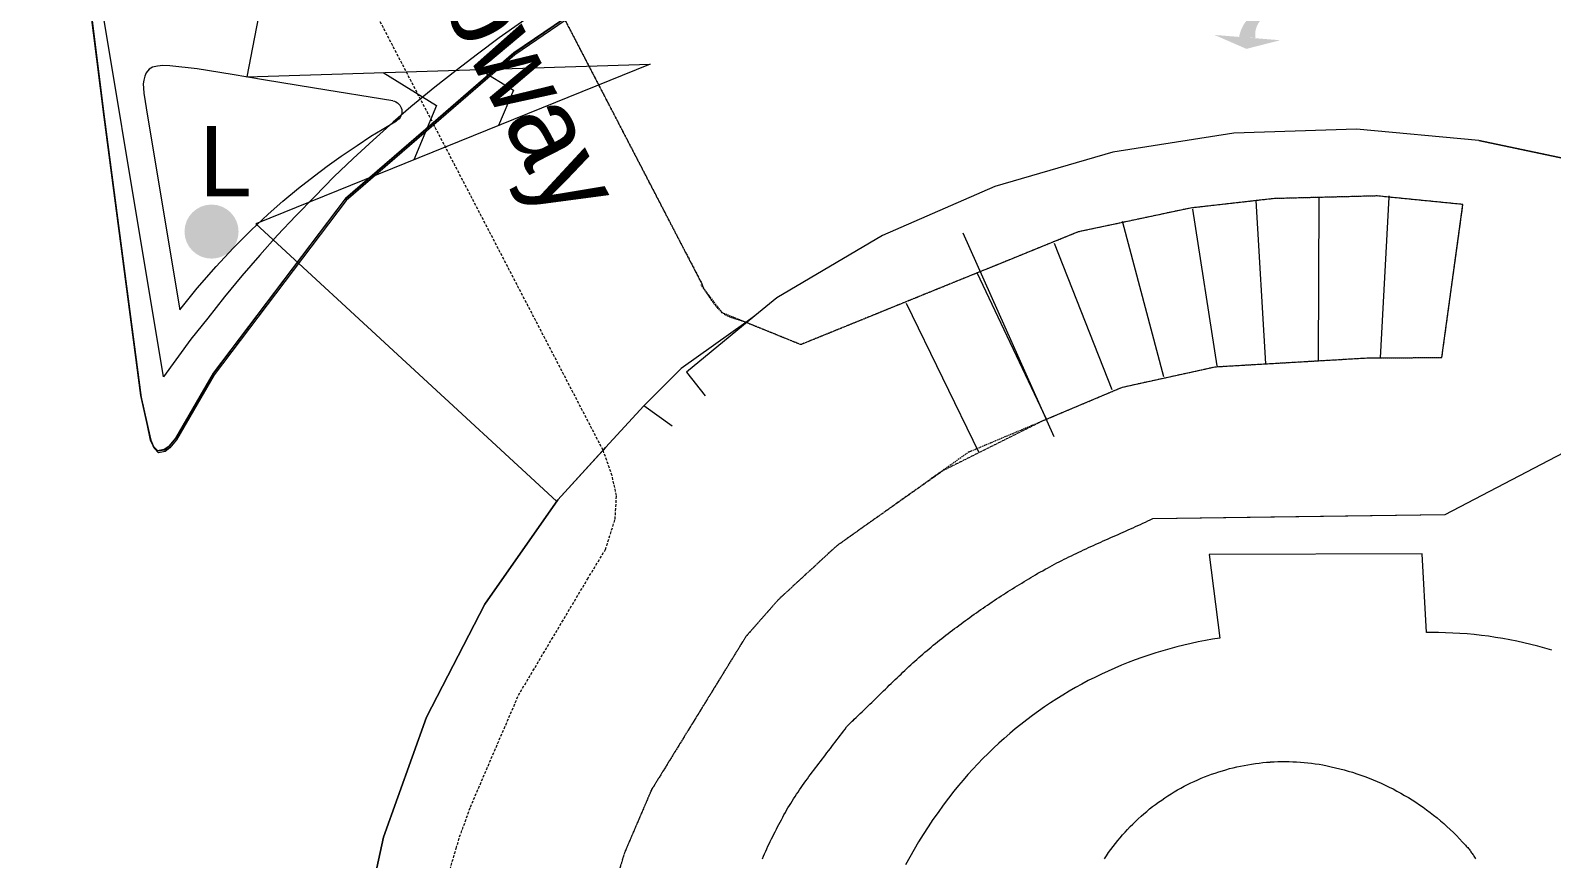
# Model space of a CAD drawing. Header units: millimetres. Extents: x 833924389 to 835767163, y 817400000 to 818811854.
# Drawn here: x 835263272 to 835291396, y 818519513 to 818534828 of the extents above; entities that cross this region are included whole.
import ezdxf

# ---------------------------------------------------------------- set-up
doc = ezdxf.new("R2010")
doc.units = ezdxf.units.MM
doc.header["$LTSCALE"] = 10
doc.header["$MEASUREMENT"] = 0
doc.linetypes.add('11nw24d$1$DGN Style 5', pattern=[1.174922, 0.503538, -0.671384])
doc.linetypes.add('HIDDEN', pattern=[0.375, 0.25, -0.125])
doc.layers.add('01_Base_Plan', color=5, linetype='Continuous', lineweight=5)
doc.styles.add('11nw24d$0$Style-WORKING', font='WORKING.shx')

# ---------------------------------------------------------------- blocks, each defined once
blk = doc.blocks.new('11nw24d$0$UTILP')
at = {"layer": '01_Base_Plan', "linetype": 'Continuous', "lineweight": 13}
h = blk.add_hatch(color=256, dxfattribs=at)
edge = h.paths.add_edge_path()
edge.add_arc((0, 0), 0.5, 0, 360)

msp = doc.modelspace()

# ---------------------------------------------------------------- hatches: boundary and pattern name
at = {"layer": '01_Base_Plan'}
h = msp.add_hatch(color=256, dxfattribs=at)
edge = h.paths.add_edge_path()
edge.add_line((835286109, 818535101), (835286060, 818535212))
edge.add_spline(control_points=[(835286060, 818535212), (835285835, 818535149), (835285664, 818534966), (835285618, 818534702)], knot_values=[0, 0, 0, 0, 1, 1, 1, 1], weights=[1, 0.900328, 0.900328, 1], degree=3, periodic=0)
edge.add_line((835285618, 818534702), (835285923, 818534689))
edge.add_spline(control_points=[(835285923, 818534689), (835285895, 818534837), (835285956, 818534995), (835286109, 818535101)], knot_values=[0, 0, 0, 0, 1, 1, 1, 1], weights=[1, 0.900328, 0.900328, 1], degree=3, periodic=0)

# ---------------------------------------------------------------- linework, layer by layer
for p, q in [((835269528, 818545501), (835267271, 818533968)), ((835273000, 818526124), (835267439, 818531254))]:
    msp.add_line(p, q, dxfattribs=at)
at = {"layer": '01_Base_Plan', "linetype": 'HIDDEN', "ltscale": 10}
for p, q in [((835268857, 818543307), (835275694, 818530128)), ((835284719, 818531543), (835282641, 818531101)), ((835286271, 818531718), (835284719, 818531543)), ((835288171, 818531767), (835286271, 818531718)), ((835289758, 818531609), (835288171, 818531767)), ((835289368, 818528778), (835289758, 818531609)), ((835282641, 818531101), (835279456, 818529807)), ((835276064, 818529605), (835275671, 818530121)), ((835276494, 818529431), (835276064, 818529605)), ((835279456, 818529807), (835277514, 818529017)), ((835277514, 818529017), (835276494, 818529431)), ((835285177, 818528608), (835288014, 818528774)), ((835288014, 818528774), (835289368, 818528778)), ((835283462, 818528232), (835285177, 818528608)), ((835280627, 818527035), (835283462, 818528232)), ((835280627, 818527035), (835278179, 818525296)), ((835278179, 818525296), (835277103, 818524303)), ((835277103, 818524303), (835276499, 818523619)), ((835276499, 818523619), (835274752, 818520780)), ((835274752, 818520780), (835274255, 818519620)), ((835274255, 818519620), (835274036, 818518898))]:
    msp.add_line(p, q, dxfattribs=at)
at = {"layer": '01_Base_Plan', "linetype": 'Continuous'}
for p, q in [((835285213, 818528625), (835284761, 818531523)), ((835286114, 818528663), (835285937, 818531680)), ((835283270, 818528181), (835282207, 818530890)), ((835280813, 818527017), (835279472, 818529776))]:
    msp.add_line(p, q, dxfattribs=at)
at = {"layer": '01_Base_Plan', "linetype": 'HIDDEN', "ltscale": 20}
msp.add_lwpolyline([(835271004, 818519226), (835271008, 818519240), (835271144, 818519699), (835271207, 818519912), (835271407, 818520466), (835272295, 818522533), (835273571, 818524681), (835273903, 818525227), (835274082, 818525791), (835274108, 818526227), (835274059, 818526444), (835274025, 818526593), (835273860, 818527064), (835273860, 818527064), (835270731, 818533082), (835268581, 818537216), (835268031, 818538274), (835261412, 818550997), (835260234, 818553275), (835259520, 818554078), (835258709, 818554412), (835258709, 818554412), (835235513, 818556888), (835221697, 818558239)], dxfattribs=at)
at = {"layer": '01_Base_Plan', "linetype": '11nw24d$1$DGN Style 5', "flags": 128}
for points in [[(835280775, 818530343), (835277514, 818529017), (835277422, 818529055), (835277329, 818529092), (835277236, 818529130), (835277174, 818529155), (835277144, 818529167), (835277051, 818529205), (835276958, 818529243), (835276866, 818529280), (835276773, 818529318), (835276680, 818529355), (835276588, 818529393), (835276514, 818529423), (835276501, 818529428), (835276501, 818529428), (835276495, 818529430), (835276399, 818529464), (835276301, 818529494), (835276204, 818529526), (835276115, 818529569), (835276039, 818529628), (835275971, 818529698), (835275909, 818529776), (835275851, 818529858), (835275794, 818529943), (835275738, 818530028), (835275694, 818530128), (835273160, 818535014), (835271705, 818537817), (835268857, 818543307), (835264132, 818552394), (835264094, 818552532), (835264064, 818552628), (835264032, 818552725), (835264000, 818552822), (835263970, 818552918), (835263941, 818553015), (835263915, 818553112), (835263893, 818553209), (835263877, 818553306), (835263867, 818553404), (835263864, 818553501), (835263865, 818553601), (835263870, 818553702), (835263879, 818553803), (835263892, 818553904), (835263908, 818554005), (835263929, 818554106), (835263953, 818554205), (835263982, 818554302), (835264014, 818554396), (835264050, 818554488), (835264090, 818554577), (835264135, 818554665), (835264184, 818554752), (835264237, 818554838), (835264293, 818554922), (835264353, 818555005), (835264415, 818555086), (835264479, 818555165), (835264546, 818555242), (835264614, 818555317), (835264684, 818555389), (835264754, 818555458), (835264827, 818555525), (835264904, 818555589), (835264908, 818555591), (835264986, 818555649), (835265071, 818555706), (835265158, 818555759), (835265248, 818555807), (835265340, 818555851), (835265432, 818555889), (835265526, 818555922), (835265620, 818555948), (835265716, 818555969), (835265814, 818555985), (835265913, 818555997), (835266013, 818556006), (835266093, 818556011), (835266114, 818556012), (835266215, 818556018), (835266317, 818556023), (835266418, 818556028), (835266518, 818556035), (835266618, 818556045), (835268191, 818555874), (835268251, 818555868)], [(835282016, 818527621), (835280149, 818526689), (835278179, 818525296), (835277102, 818524303), (835276499, 818523619), (835274752, 818520780), (835274255, 818519620), (835274036, 818518898), (835273893, 818518466), (835273891, 818518461)]]:
    msp.add_lwpolyline(points, dxfattribs=at)
at = {"layer": '01_Base_Plan', "linetype": 'Continuous', "flags": 128}
for points in [[(835270306, 818533414), (835269980, 818533131), (835269609, 818532801), (835269238, 818532461), (835268879, 818532119), (835268531, 818531760), (835268180, 818531400), (835267840, 818531039), (835267512, 818530670), (835267180, 818530289), (835266859, 818529900), (835266551, 818529510), (835266238, 818529119), (835265730, 818528420), (835264199, 818537650), (835264180, 818538150), (835264320, 818538619), (835264621, 818539029), (835265051, 818539166), (835265477, 818539213), (835266012, 818539150), (835266691, 818539080), (835267386, 818538966)], [(835265328, 818528039), (835264647, 818533189), (835264055, 818537925)], [(835273408, 818535681), (835273180, 818535539), (835272762, 818535260), (835272352, 818534980), (835271941, 818534689), (835271539, 818534391), (835271141, 818534090), (835270750, 818533779), (835270306, 818533414)], [(835273160, 818535014), (835272227, 818534376), (835270731, 818533082), (835269110, 818531682), (835266670, 818528456), (835265974, 818527255), (835265849, 818527106), (835265761, 818527042), (835265638, 818527019), (835265561, 818527100), (835265509, 818527218), (835265450, 818527488), (835265328, 818528039)], [(835269971, 818533525), (835268526, 818533763), (835267583, 818533917), (835267002, 818534012), (835266353, 818534119), (835265846, 818534175), (835265720, 818534182), (835265618, 818534170), (835265528, 818534147), (835265466, 818534113), (835265414, 818534043), (835265389, 818533982), (835265367, 818533906), (835265359, 818533838), (835265361, 818533761), (835265366, 818533671), (835265437, 818533245), (835266031, 818529661), (835266353, 818530061), (835266703, 818530465), (835267023, 818530804), (835267351, 818531136), (835267665, 818531428), (835267937, 818531668), (835268229, 818531911), (835268522, 818532141), (835268757, 818532317), (835269018, 818532504), (835269310, 818532703), (835269567, 818532870), (835269772, 818532996), (835270041, 818533156)], [(835294960, 818531754), (835290048, 818532790), (835287790, 818533003), (835285523, 818532931), (835283283, 818532575), (835281105, 818531940), (835279024, 818531037), (835277073, 818529880), (835276668, 818529548), (835276501, 818529428), (835276500, 818529427), (835275302, 818528574), (835274610, 818527885), (835273906, 818527114), (835273860, 818527064), (835273860, 818527064), (835273022, 818526148), (835271676, 818524217), (835270595, 818522126), (835269799, 818519911), (835269300, 818517611)], [(835290048, 818532790), (835287790, 818533003), (835285523, 818532931), (835283283, 818532575), (835281105, 818531940), (835279024, 818531037), (835277073, 818529880), (835276668, 818529548)], [(835290048, 818532790), (835327765, 818524832), (835335188, 818523225), (835344375, 818521327), (835347990, 818520592), (835363178, 818517553), (835381343, 818513909), (835399391, 818510618), (835411243, 818507804)], [(835282016, 818527621), (835282057, 818527638), (835282188, 818527694), (835283358, 818528188), (835283462, 818528232), (835285177, 818528608), (835286114, 818528663), (835286957, 818528712), (835287087, 818528720), (835288014, 818528774), (835288236, 818528775), (835288236, 818528775), (835289368, 818528778), (835289758, 818531609), (835288392, 818531745), (835288171, 818531767), (835287625, 818531753), (835286271, 818531718), (835285937, 818531680), (835285097, 818531586), (835284719, 818531543), (835283470, 818531277), (835282641, 818531101), (835281811, 818530764), (835281026, 818530445), (835280838, 818530368), (835280775, 818530343)], [(835287087, 818528712), (835287087, 818528720), (835287099, 818531733)], [(835288236, 818528774), (835288236, 818528775), (835288392, 818531745), (835288393, 818531767)], [(835284226, 818528419), (835283470, 818531277), (835283465, 818531294)], [(835282202, 818527313), (835280520, 818531080)], [(835282016, 818527621), (835282057, 818527638), (835280775, 818530343)], [(835276668, 818529548), (835275399, 818528510), (835275748, 818528073)], [(835276804, 818519511), (835276825, 818519557), (835276845, 818519603), (835276866, 818519648), (835276887, 818519694), (835276887, 818519694), (835276908, 818519740), (835276929, 818519785), (835276951, 818519830), (835276973, 818519876), (835276995, 818519921), (835277017, 818519965), (835277040, 818520010), (835277063, 818520055), (835277086, 818520099), (835277109, 818520144), (835277133, 818520188), (835277156, 818520232), (835277180, 818520276), (835277204, 818520319), (835277229, 818520363), (835277253, 818520406), (835277278, 818520449), (835277303, 818520492), (835277329, 818520534), (835277355, 818520577), (835277382, 818520619), (835277409, 818520661), (835277436, 818520702), (835277464, 818520744), (835277492, 818520785), (835277520, 818520826), (835277549, 818520867), (835277577, 818520908), (835277606, 818520949), (835277636, 818520989), (835277665, 818521030), (835277695, 818521070), (835277725, 818521110), (835277755, 818521150), (835277785, 818521190), (835277816, 818521230), (835277846, 818521270), (835277877, 818521310), (835277907, 818521350), (835277938, 818521389), (835277969, 818521429), (835277999, 818521469), (835278030, 818521508), (835278061, 818521548), (835278091, 818521588), (835278122, 818521628), (835278152, 818521668), (835278183, 818521708), (835278213, 818521747), (835278243, 818521788), (835278273, 818521828), (835278303, 818521868), (835278333, 818521908), (835278362, 818521949), (835278395, 818521986), (835278431, 818522021), (835278467, 818522055), (835278488, 818522075), (835278504, 818522089), (835278540, 818522124), (835278576, 818522158), (835278612, 818522193), (835278648, 818522228), (835278684, 818522263), (835278720, 818522297), (835278756, 818522332), (835278792, 818522367), (835278828, 818522402), (835278864, 818522437), (835278900, 818522472), (835278936, 818522507), (835278971, 818522542), (835279007, 818522577), (835279043, 818522612), (835279079, 818522647), (835279115, 818522682), (835279151, 818522717), (835279187, 818522752), (835279223, 818522787), (835279259, 818522822), (835279295, 818522856), (835279331, 818522891), (835279368, 818522925), (835279404, 818522960), (835279440, 818522994), (835279477, 818523028), (835279514, 818523062), (835279550, 818523096), (835279587, 818523130), (835279624, 818523163), (835279661, 818523196), (835279699, 818523230), (835279736, 818523263), (835279774, 818523296), (835279811, 818523328), (835279849, 818523361), (835279887, 818523393), (835279926, 818523425), (835279964, 818523457), (835280003, 818523488), (835280042, 818523520), (835280081, 818523551), (835280120, 818523582), (835280159, 818523612), (835280198, 818523643), (835280238, 818523674), (835280277, 818523704), (835280317, 818523734), (835280357, 818523765), (835280397, 818523795), (835280437, 818523825), (835280477, 818523854), (835280518, 818523884), (835280558, 818523914), (835280598, 818523943), (835280639, 818523973), (835280680, 818524002), (835280721, 818524031), (835280762, 818524060), (835280803, 818524089), (835280844, 818524117), (835280885, 818524146), (835280926, 818524174), (835280968, 818524202), (835281009, 818524230), (835281051, 818524258), (835281093, 818524286), (835281134, 818524314), (835281176, 818524342), (835281218, 818524369), (835281260, 818524396), (835281302, 818524423), (835281345, 818524450), (835281387, 818524477), (835281429, 818524504), (835281472, 818524531), (835281514, 818524557), (835281557, 818524583), (835281600, 818524609), (835281642, 818524635), (835281685, 818524661), (835281728, 818524687), (835281771, 818524712), (835281814, 818524737), (835281857, 818524763), (835281900, 818524788), (835281944, 818524813), (835281987, 818524837), (835282030, 818524862), (835282074, 818524886), (835282118, 818524910), (835282162, 818524933), (835282206, 818524957), (835282250, 818524980), (835282294, 818525003), (835282339, 818525025), (835282383, 818525048), (835282428, 818525070), (835282473, 818525092), (835282518, 818525114), (835282563, 818525136), (835282608, 818525157), (835282653, 818525179), (835282698, 818525200), (835282744, 818525221), (835282789, 818525242), (835282834, 818525263), (835282880, 818525284), (835282926, 818525305), (835282971, 818525325), (835283017, 818525346), (835283063, 818525367), (835283108, 818525387), (835283154, 818525407), (835283200, 818525428), (835283246, 818525448), (835283291, 818525468), (835283337, 818525489), (835283383, 818525509), (835283429, 818525529), (835283475, 818525550), (835283520, 818525570), (835283566, 818525591), (835283612, 818525611), (835283658, 818525632), (835283703, 818525652), (835283749, 818525673), (835283794, 818525694), (835283840, 818525715), (835283885, 818525736), (835283931, 818525757), (835283976, 818525778), (835284025, 818525801), (835286204, 818525831), (835289429, 818525875), (835293814, 818528172)], [(835284025, 818525801), (835289429, 818525875), (835293814, 818528172), (835295389, 818527961), (835295419, 818527954), (835296440, 818527702), (835298921, 818527179), (835300018, 818526976)], [(835275139, 818527511), (835274610, 818527885), (835273906, 818527114)], [(835269650, 818510599), (835269225, 818512914), (835269107, 818515265), (835269300, 818517611), (835269799, 818519911), (835270595, 818522126), (835271676, 818524217), (835273022, 818526148), (835273906, 818527114)], [(835276804, 818519511), (835276825, 818519557), (835276845, 818519603), (835276866, 818519648), (835276887, 818519694), (835276908, 818519740), (835276929, 818519785), (835276951, 818519830), (835276973, 818519876), (835276995, 818519921), (835277017, 818519965), (835277040, 818520010), (835277063, 818520055), (835277086, 818520099), (835277109, 818520144), (835277133, 818520188), (835277156, 818520232), (835277180, 818520276), (835277204, 818520319), (835277229, 818520363), (835277253, 818520406), (835277278, 818520449), (835277303, 818520492), (835277329, 818520534), (835277355, 818520577), (835277382, 818520619), (835277409, 818520661), (835277436, 818520702), (835277464, 818520744), (835277492, 818520785), (835277520, 818520826), (835277549, 818520867), (835277577, 818520908), (835277606, 818520949), (835277636, 818520989), (835277665, 818521030), (835277695, 818521070), (835277725, 818521110), (835277755, 818521150), (835277785, 818521190), (835277816, 818521230), (835277846, 818521270), (835277877, 818521310), (835277907, 818521350), (835277938, 818521389), (835277969, 818521429), (835277999, 818521469), (835278030, 818521508), (835278061, 818521548), (835278091, 818521588), (835278122, 818521628), (835278152, 818521668), (835278183, 818521708), (835278213, 818521747), (835278243, 818521788), (835278273, 818521828), (835278303, 818521868), (835278333, 818521908), (835278362, 818521949), (835278395, 818521986), (835278431, 818522021), (835278467, 818522055), (835278504, 818522089), (835278540, 818522124), (835278576, 818522158), (835278612, 818522193), (835278648, 818522228), (835278684, 818522263), (835278720, 818522297), (835278756, 818522332), (835278792, 818522367), (835278828, 818522402), (835278864, 818522437), (835278900, 818522472), (835278936, 818522507), (835278971, 818522542), (835279007, 818522577), (835279043, 818522612), (835279079, 818522647), (835279115, 818522682), (835279151, 818522717), (835279187, 818522752), (835279223, 818522787), (835279259, 818522822), (835279295, 818522856), (835279331, 818522891), (835279368, 818522925), (835279404, 818522960), (835279440, 818522994), (835279477, 818523028), (835279514, 818523062), (835279550, 818523096), (835279587, 818523130), (835279624, 818523163), (835279661, 818523196), (835279699, 818523230), (835279736, 818523263), (835279774, 818523296), (835279811, 818523328), (835279849, 818523361), (835279887, 818523393), (835279926, 818523425), (835279964, 818523457), (835280003, 818523488), (835280042, 818523520), (835280081, 818523551), (835280120, 818523582), (835280159, 818523612), (835280198, 818523643), (835280238, 818523674), (835280277, 818523704), (835280317, 818523734), (835280357, 818523765), (835280397, 818523795), (835280437, 818523825), (835280477, 818523854), (835280518, 818523884), (835280558, 818523914), (835280598, 818523943), (835280639, 818523973), (835280680, 818524002), (835280721, 818524031), (835280762, 818524060), (835280803, 818524089), (835280844, 818524117), (835280885, 818524146), (835280926, 818524174), (835280968, 818524202), (835281009, 818524230), (835281051, 818524258), (835281093, 818524286), (835281134, 818524314), (835281176, 818524342), (835281218, 818524369), (835281260, 818524396), (835281302, 818524423), (835281345, 818524450), (835281387, 818524477), (835281387, 818524477), (835281429, 818524504), (835281472, 818524531), (835281514, 818524557), (835281557, 818524583), (835281600, 818524609), (835281642, 818524635), (835281685, 818524661), (835281728, 818524687), (835281771, 818524712), (835281814, 818524737), (835281857, 818524763), (835281900, 818524788), (835281944, 818524813), (835281987, 818524837), (835282030, 818524862), (835282074, 818524886), (835282118, 818524910), (835282162, 818524933), (835282206, 818524957), (835282250, 818524980), (835282294, 818525003), (835282339, 818525025), (835282383, 818525048), (835282428, 818525070), (835282473, 818525092), (835282518, 818525114), (835282563, 818525136), (835282608, 818525157), (835282653, 818525179), (835282698, 818525200), (835282744, 818525221), (835282789, 818525242), (835282834, 818525263), (835282880, 818525284), (835282926, 818525305), (835282971, 818525325), (835283017, 818525346), (835283063, 818525367), (835283108, 818525387), (835283154, 818525407), (835283200, 818525428), (835283246, 818525448), (835283291, 818525468), (835283337, 818525489), (835283383, 818525509), (835283429, 818525529), (835283475, 818525550), (835283520, 818525570), (835283566, 818525591), (835283612, 818525611), (835283658, 818525632), (835283703, 818525652), (835283749, 818525673), (835283794, 818525694), (835283840, 818525715), (835283885, 818525736), (835283931, 818525757), (835283976, 818525778), (835284025, 818525801)], [(835291399, 818523369), (835291271, 818523406), (835291143, 818523441), (835291014, 818523474), (835290885, 818523504), (835290755, 818523533), (835290624, 818523559), (835290493, 818523582), (835290362, 818523604), (835290231, 818523623), (835290099, 818523640), (835289966, 818523654), (835289834, 818523667), (835289701, 818523676), (835289568, 818523684), (835289436, 818523689), (835289303, 818523692), (835289082, 818523692), (835289006, 818525150), (835285063, 818525134), (835285262, 818523590), (835285129, 818523569), (835284996, 818523546), (835284863, 818523520), (835284731, 818523492), (835284599, 818523462), (835284468, 818523429), (835284337, 818523394), (835284207, 818523357), (835284078, 818523318), (835283950, 818523276), (835283822, 818523232), (835283695, 818523186), (835283569, 818523138), (835283443, 818523088), (835283319, 818523035), (835283195, 818522980), (835283073, 818522923), (835282952, 818522864), (835282831, 818522803), (835282712, 818522739), (835282594, 818522674), (835282476, 818522606), (835282361, 818522537), (835282246, 818522465), (835282133, 818522392), (835282021, 818522317), (835281910, 818522239), (835281800, 818522160), (835281692, 818522079), (835281586, 818521995), (835281481, 818521910), (835281377, 818521824), (835281275, 818521735), (835281175, 818521645), (835281076, 818521553), (835280979, 818521459), (835280883, 818521364), (835280789, 818521266), (835280697, 818521168), (835280606, 818521067), (835280518, 818520965), (835280431, 818520862), (835280346, 818520757), (835280246, 818520628), (835280148, 818520498), (835280052, 818520366), (835279959, 818520233), (835279868, 818520097), (835279779, 818519961), (835279693, 818519822), (835279609, 818519682), (835279528, 818519541), (835279449, 818519399)], [(835283129, 818519508), (835283167, 818519565), (835283207, 818519623), (835283247, 818519679), (835283289, 818519735), (835283331, 818519790), (835283375, 818519844), (835283419, 818519897), (835283464, 818519950), (835283511, 818520002), (835283558, 818520053), (835283606, 818520103), (835283655, 818520152), (835283704, 818520201), (835283755, 818520249), (835283806, 818520295), (835283858, 818520341), (835283911, 818520386), (835283965, 818520430), (835284020, 818520473), (835284075, 818520515), (835284131, 818520556), (835284188, 818520596), (835284245, 818520635), (835284303, 818520674), (835284362, 818520711), (835284421, 818520747), (835284481, 818520782), (835284542, 818520816), (835284603, 818520849), (835284665, 818520880), (835284727, 818520911), (835284790, 818520941), (835284853, 818520969), (835284917, 818520997), (835284981, 818521023), (835285046, 818521048), (835285111, 818521073), (835285177, 818521095), (835285243, 818521117), (835285309, 818521138), (835285376, 818521157), (835285443, 818521176), (835285510, 818521193), (835285578, 818521209), (835285645, 818521223), (835285714, 818521237), (835285782, 818521249), (835285850, 818521261), (835285919, 818521271), (835285988, 818521279), (835286057, 818521287), (835286126, 818521293), (835286196, 818521299), (835286265, 818521302), (835286334, 818521305), (835286404, 818521307), (835286473, 818521307), (835286543, 818521306), (835286612, 818521304), (835286682, 818521301), (835286751, 818521296), (835286820, 818521291), (835286889, 818521284), (835286958, 818521275), (835287027, 818521266), (835287096, 818521256), (835287164, 818521244), (835287244, 818521228), (835287323, 818521212), (835287403, 818521194), (835287481, 818521174), (835287560, 818521154), (835287638, 818521131), (835287716, 818521108), (835287793, 818521083), (835287870, 818521057), (835287946, 818521029), (835288022, 818521000), (835288097, 818520970), (835288172, 818520939), (835288247, 818520906), (835288320, 818520872), (835288393, 818520836), (835288466, 818520800), (835288537, 818520762), (835288609, 818520722), (835288679, 818520682), (835288749, 818520640), (835288818, 818520598), (835288886, 818520553), (835288953, 818520508), (835289020, 818520462), (835289086, 818520414), (835289151, 818520366), (835289215, 818520316), (835289278, 818520265), (835289340, 818520213), (835289402, 818520160), (835289462, 818520106), (835289522, 818520050), (835289580, 818519994), (835289638, 818519937), (835289694, 818519879), (835289750, 818519819), (835289804, 818519759), (835289818, 818519745), (835289831, 818519730), (835289845, 818519716), (835289857, 818519701), (835289870, 818519685), (835289882, 818519670), (835289894, 818519654), (835289906, 818519638), (835289918, 818519622), (835289929, 818519606), (835289940, 818519590), (835289951, 818519573), (835289961, 818519556), (835289971, 818519539), (835289981, 818519522), (835289990, 818519505)]]:
    msp.add_lwpolyline(points, dxfattribs=at)
at = {"layer": '01_Base_Plan', "flags": 128}
for points in [[(835273145, 818535049), (835272212, 818534411), (835270716, 818533117), (835269095, 818531717), (835266655, 818528491), (835265959, 818527290), (835265834, 818527141), (835265746, 818527077), (835265623, 818527054), (835265546, 818527135), (835265494, 818527253), (835265435, 818527523), (835265313, 818528074), (835264632, 818533224), (835264040, 818537960)], [(835264042, 818537958), (835264634, 818533222), (835265315, 818528072), (835265437, 818527521), (835265496, 818527251), (835265548, 818527133), (835265625, 818527052), (835265748, 818527075), (835265836, 818527139), (835265961, 818527288), (835266657, 818528489), (835269097, 818531715), (835270718, 818533115), (835272214, 818534409), (835273147, 818535047)], [(835267271, 818533968), (835274731, 818534206), (835267439, 818531254)], [(835269792, 818534048), (835270781, 818533439), (835270359, 818532436)], [(835271581, 818534105), (835272202, 818533723), (835271927, 818533071)], [(835411243, 818507804), (835399391, 818510618), (835381343, 818513909), (835363178, 818517553), (835347990, 818520592), (835344375, 818521327), (835335188, 818523225), (835327765, 818524832), (835294960, 818531754), (835290048, 818532790), (835287790, 818533003), (835285523, 818532931), (835283283, 818532575), (835281105, 818531940), (835279024, 818531037), (835277073, 818529880), (835276668, 818529548)], [(835276668, 818529548), (835276501, 818529428), (835276499, 818529427), (835275302, 818528574), (835274610, 818527885), (835273906, 818527114)], [(835287092, 818478017), (835280157, 818488474), (835277400, 818493249), (835274906, 818498166), (835272072, 818504295), (835269650, 818510599), (835269225, 818512914), (835269107, 818515265), (835269300, 818517611), (835269799, 818519911), (835270595, 818522126), (835271676, 818524217), (835273022, 818526148), (835273860, 818527064), (835273906, 818527114)], [(835291399, 818523369), (835291271, 818523406), (835291143, 818523441), (835291014, 818523474), (835290885, 818523504), (835290755, 818523533), (835290624, 818523559), (835290493, 818523582), (835290362, 818523604), (835290230, 818523623), (835290099, 818523640), (835289966, 818523654), (835289834, 818523667), (835289701, 818523676), (835289568, 818523684), (835289436, 818523689), (835289303, 818523692), (835289082, 818523692), (835289006, 818525150), (835285063, 818525134), (835285262, 818523590), (835285129, 818523569), (835284995, 818523546), (835284863, 818523520), (835284731, 818523492), (835284599, 818523462), (835284468, 818523429), (835284337, 818523394), (835284207, 818523357), (835284078, 818523318), (835283950, 818523276), (835283822, 818523232), (835283695, 818523186), (835283569, 818523138), (835283443, 818523087), (835283319, 818523035), (835283195, 818522980), (835283073, 818522923), (835282951, 818522864), (835282831, 818522803), (835282712, 818522739), (835282593, 818522674), (835282476, 818522606), (835282361, 818522537), (835282246, 818522465), (835282133, 818522392), (835282020, 818522316), (835281910, 818522239), (835281800, 818522160), (835281692, 818522078), (835281586, 818521995), (835281481, 818521910), (835281377, 818521824), (835281275, 818521735), (835281175, 818521645), (835281076, 818521553), (835280979, 818521459), (835280883, 818521363), (835280789, 818521266), (835280697, 818521168), (835280606, 818521067), (835280518, 818520965), (835280431, 818520862), (835280346, 818520757), (835280245, 818520628), (835280148, 818520498), (835280052, 818520366), (835279959, 818520233), (835279868, 818520097), (835279779, 818519961), (835279693, 818519822), (835279609, 818519682), (835279528, 818519541), (835279449, 818519399)], [(835283128, 818519508), (835283167, 818519565), (835283207, 818519623), (835283247, 818519679), (835283289, 818519735), (835283331, 818519790), (835283375, 818519844), (835283419, 818519897), (835283464, 818519950), (835283510, 818520002), (835283558, 818520053), (835283606, 818520103), (835283654, 818520152), (835283704, 818520201), (835283755, 818520248), (835283806, 818520295), (835283858, 818520341), (835283911, 818520386), (835283965, 818520430), (835284020, 818520473), (835284075, 818520515), (835284131, 818520556), (835284188, 818520596), (835284245, 818520635), (835284303, 818520674), (835284362, 818520711), (835284421, 818520747), (835284481, 818520782), (835284542, 818520816), (835284603, 818520849), (835284665, 818520880), (835284727, 818520911), (835284790, 818520941), (835284853, 818520969), (835284917, 818520997), (835284981, 818521023), (835285046, 818521048), (835285111, 818521072), (835285177, 818521095), (835285243, 818521117), (835285309, 818521138), (835285376, 818521157), (835285443, 818521176), (835285510, 818521193), (835285578, 818521209), (835285645, 818521223), (835285714, 818521237), (835285782, 818521249), (835285850, 818521261), (835285919, 818521271), (835285988, 818521279), (835286057, 818521287), (835286126, 818521293), (835286196, 818521298), (835286265, 818521302), (835286334, 818521305), (835286404, 818521307), (835286473, 818521307), (835286543, 818521306), (835286612, 818521304), (835286682, 818521301), (835286751, 818521296), (835286820, 818521291), (835286889, 818521284), (835286958, 818521275), (835287027, 818521266), (835287096, 818521256), (835287164, 818521244), (835287244, 818521228), (835287323, 818521212), (835287402, 818521194), (835287481, 818521174), (835287560, 818521154), (835287638, 818521131), (835287716, 818521108), (835287793, 818521083), (835287870, 818521057), (835287946, 818521029), (835288022, 818521000), (835288097, 818520970), (835288172, 818520939), (835288246, 818520906), (835288320, 818520872), (835288393, 818520836), (835288466, 818520800), (835288537, 818520762), (835288609, 818520722), (835288679, 818520682), (835288749, 818520640), (835288818, 818520597), (835288886, 818520553), (835288953, 818520508), (835289020, 818520462), (835289086, 818520414), (835289151, 818520366), (835289215, 818520316), (835289278, 818520265), (835289340, 818520213), (835289402, 818520160), (835289462, 818520105), (835289522, 818520050), (835289580, 818519994), (835289638, 818519937), (835289694, 818519878), (835289750, 818519819), (835289804, 818519759), (835289818, 818519745), (835289831, 818519730), (835289845, 818519715), (835289857, 818519700), (835289870, 818519685), (835289882, 818519670), (835289894, 818519654), (835289906, 818519638), (835289918, 818519622), (835289929, 818519606), (835289940, 818519590), (835289950, 818519573), (835289961, 818519556), (835289971, 818519539), (835289981, 818519522), (835289990, 818519505)]]:
    msp.add_lwpolyline(points, dxfattribs=at)
at = {"layer": '01_Base_Plan', "extrusion": (0, 0, -1)}
msp.add_arc((-835259129, 818331333), 207377, 92.45932, 103.64555, dxfattribs=at)
at = {"layer": '01_Base_Plan', "linetype": 'Continuous', "extrusion": (0, 0, -1)}
msp.add_arc((-835269939, 818533328), 200, 99.3236, 239.2667, dxfattribs=at)
at = {"layer": '01_Base_Plan'}
msp.add_solid([(835286378, 818534647), (835285754, 818534487), (835285163, 818534745)], dxfattribs=at)

# ---------------------------------------------------------------- block references
at = {"layer": '01_Base_Plan', "linetype": 'Continuous', "xscale": 1000, "yscale": 1000, "zscale": 1000}
msp.add_blockref('11nw24d$0$UTILP', (835266620, 818531108), dxfattribs=at)

# ---------------------------------------------------------------- texts
at = {"layer": '01_Base_Plan', "linetype": 'Continuous', "style": '11nw24d$0$Style-WORKING'}
msp.add_text('Subway', height=1500, rotation=297.0927, dxfattribs=at).set_placement((835269701, 818537609))
msp.add_text('L', height=1300, dxfattribs=at).set_placement((835266396, 818531758))

doc.saveas('drawing.dxf')
